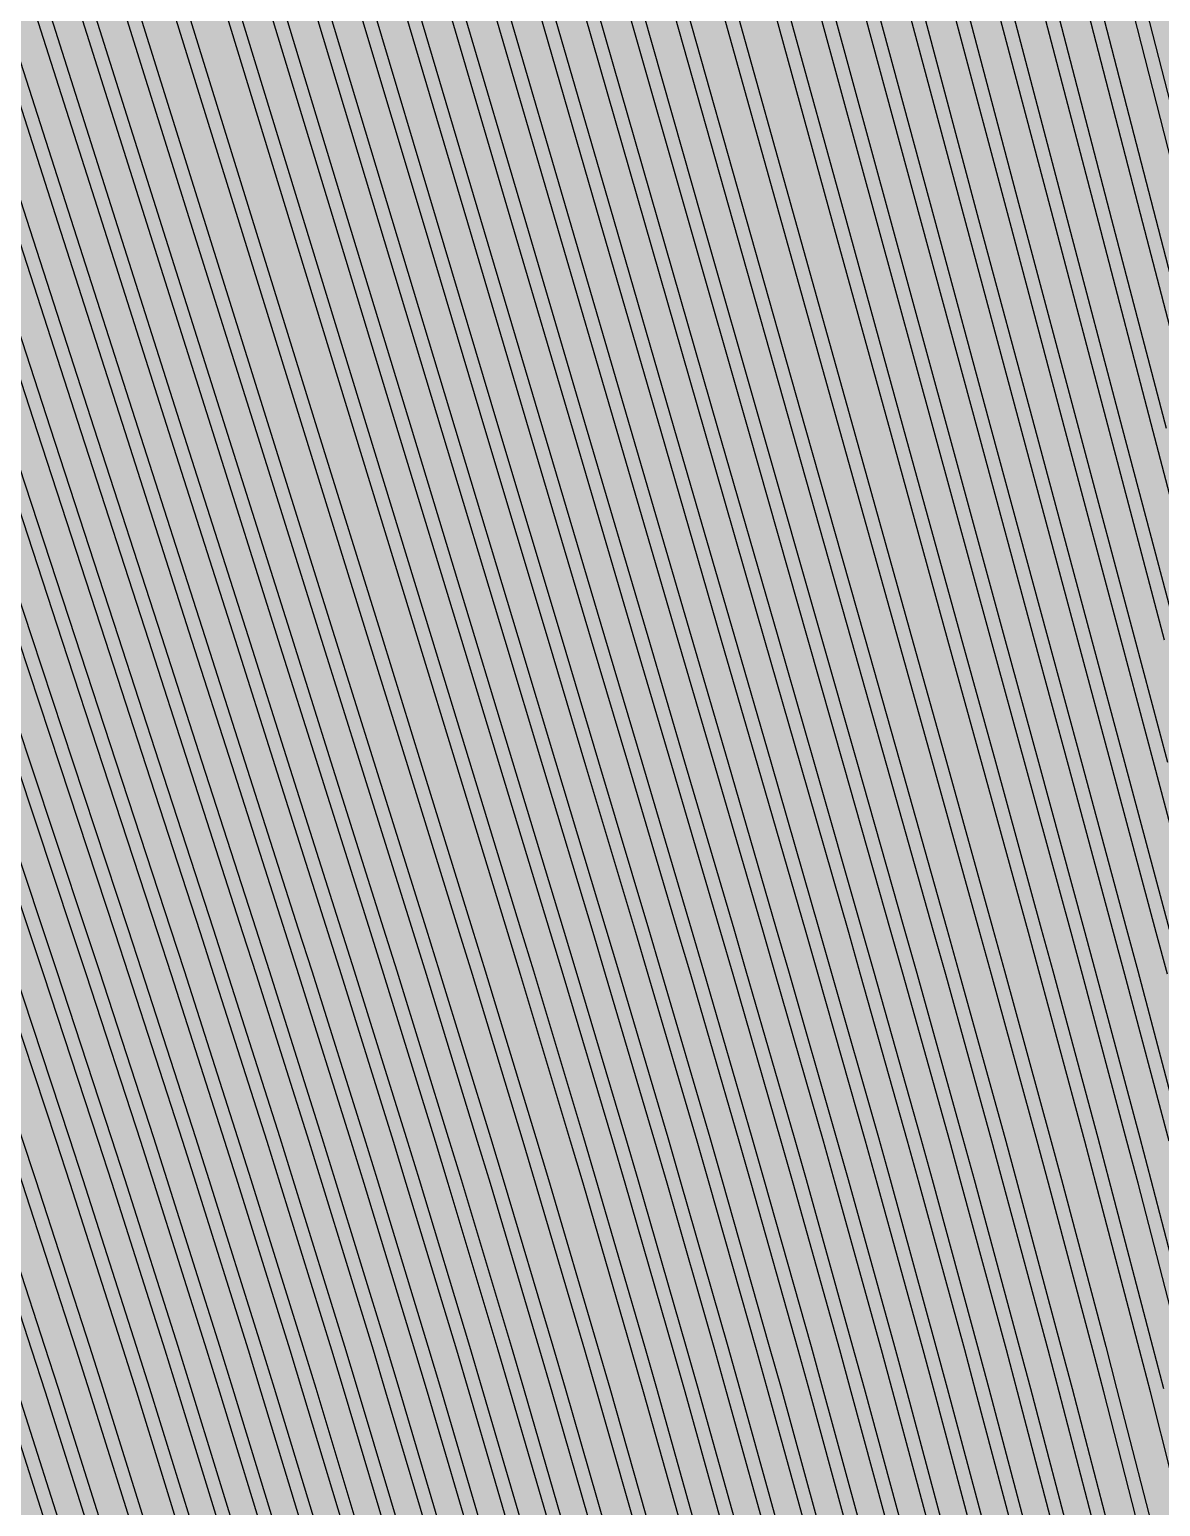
# Model space of a CAD drawing. Header units: metres. Extents: x -7220 to 10980, y -29667 to 1833.
# Drawn here: x 1032.4 to 1201.6, y -16540.7 to -16319.7 of the extents above; entities that cross this region are included whole.
import ezdxf

# ---------------------------------------------------------------- set-up
doc = ezdxf.new("R2010")
doc.units = ezdxf.units.M
doc.layers.add('Metal1', color=4, linetype='CONTINUOUS')
doc.layers.add('Polyimide', color=7, linetype='CONTINUOUS')

msp = doc.modelspace()

# ---------------------------------------------------------------- hatches: boundary and pattern name
at = {"layer": 'Polyimide'}
msp.add_hatch(color=7, dxfattribs=at).paths.add_polyline_path([(4099.45, -13861.55), (4142.64, -14152.77), (4214.18, -14438.35), (4313.36, -14715.55), (4439.24, -14981.69), (4590.59, -15234.21), (4765.97, -15470.68), (4963.68, -15688.82), (5181.82, -15886.53), (5418.29, -16061.91), (5670.81, -16213.26), (5936.95, -16339.14), (6214.15, -16438.32), (6499.73, -16509.85), (6790.95, -16553.05), (7085, -16567.5), (9980.38, -16567.5), (10058.79, -16571.35), (10136.45, -16582.87), (10212.6, -16601.95), (10286.52, -16628.4), (10357.49, -16661.96), (10424.83, -16702.32), (10487.89, -16749.09), (10546.06, -16801.81), (10598.78, -16859.98), (10645.55, -16923.04), (10685.91, -16990.38), (10719.48, -17061.35), (10745.93, -17135.27), (10765, -17211.43), (10776.52, -17289.08), (10780.38, -17367.5), (10780.38, -21957.3), (10741.61, -22012.91), (10705.97, -22070.59), (10673.58, -22130.14), (10644.53, -22191.39), (10618.92, -22254.16), (10596.82, -22318.25), (10578.3, -22383.46), (10563.41, -22449.6), (10552.21, -22516.46), (10544.72, -22583.84), (10540.97, -22651.53), (10540.97, -22719.32), (10544.72, -22787.01), (10552.21, -22854.38), (10563.41, -22921.24), (10578.3, -22987.38), (10596.82, -23052.6), (10618.92, -23116.68), (10644.53, -23179.45), (10673.58, -23240.71), (10705.97, -23300.26), (10741.61, -23357.93), (10780.38, -23413.54), (10780.38, -28667.5), (10776.52, -28745.91), (10765, -28823.57), (10745.93, -28899.73), (10719.48, -28973.65), (10685.91, -29044.62), (10645.55, -29111.96), (10598.78, -29175.01), (10546.06, -29233.19), (10487.89, -29285.91), (10424.83, -29332.68), (10357.49, -29373.04), (10286.52, -29406.6), (10212.6, -29433.05), (10136.45, -29452.13), (10058.79, -29463.65), (9980.38, -29467.5), (-6219.63, -29467.5), (-6298.04, -29463.65), (-6375.7, -29452.13), (-6451.85, -29433.05), (-6525.77, -29406.6), (-6596.74, -29373.04), (-6664.08, -29332.68), (-6727.14, -29285.91), (-6785.31, -29233.19), (-6838.03, -29175.01), (-6884.8, -29111.96), (-6925.16, -29044.62), (-6958.73, -28973.65), (-6985.18, -28899.73), (-7004.25, -28823.57), (-7015.77, -28745.91), (-7019.63, -28667.5), (-7019.63, -23426.32), (-6979.36, -23370.07), (-6942.33, -23311.63), (-6908.66, -23251.2), (-6878.45, -23188.96), (-6851.81, -23125.12), (-6828.81, -23059.88), (-6809.53, -22993.44), (-6794.04, -22926.02), (-6782.37, -22857.83), (-6774.57, -22789.09), (-6770.67, -22720.02), (-6770.67, -22650.84), (-6774.57, -22581.77), (-6782.37, -22513.03), (-6794.04, -22444.84), (-6809.53, -22377.42), (-6828.81, -22310.98), (-6851.81, -22245.74), (-6878.45, -22181.89), (-6908.66, -22119.66), (-6942.33, -22059.22), (-6979.36, -22000.79), (-7019.63, -21944.54), (-7019.63, -17367.5), (-7015.77, -17289.08), (-7004.25, -17211.43), (-6985.18, -17135.27), (-6958.73, -17061.35), (-6925.16, -16990.38), (-6884.8, -16923.04), (-6838.03, -16859.98), (-6785.31, -16801.81), (-6727.14, -16749.09), (-6664.08, -16702.32), (-6596.74, -16661.96), (-6525.77, -16628.4), (-6451.85, -16601.95), (-6375.7, -16582.87), (-6298.04, -16571.35), (-6219.63, -16567.5), (-3314, -16567.5), (-3019.95, -16553.05), (-2728.73, -16509.85), (-2443.15, -16438.32), (-2165.95, -16339.14), (-1899.81, -16213.26), (-1647.29, -16061.91), (-1410.82, -15886.53), (-1192.68, -15688.82), (-994.97, -15470.68), (-819.59, -15234.21), (-668.24, -14981.69), (-542.36, -14715.55), (-443.18, -14438.35), (-371.64, -14152.77), (-328.45, -13861.55), (-314, -13567.5), (-314, -13373.48), (-317.45, -13328.11), (-327.72, -13283.78), (-344.58, -13241.52), (-367.63, -13202.3), (-396.35, -13167.01), (-430.08, -13136.47), (-468.03, -13111.38), (-509.35, -13092.32), (-509.35, -13092.32), (-578.18, -13061.27), (-642.2, -13021.24), (-700.26, -12972.96), (-751.3, -12917.31), (-794.39, -12855.3), (-828.74, -12788.06), (-853.73, -12716.8), (-868.91, -12642.84), (-874, -12567.5), (-868.91, -12492.16), (-853.73, -12418.19), (-828.74, -12346.94), (-794.39, -12279.7), (-751.3, -12217.69), (-700.26, -12162.04), (-642.2, -12113.76), (-578.18, -12073.73), (-509.35, -12042.68), (-509.35, -12042.68), (-468.03, -12023.62), (-430.08, -11998.53), (-396.35, -11967.99), (-367.63, -11932.7), (-344.58, -11893.47), (-327.72, -11851.21), (-317.45, -11806.89), (-314, -11761.52), (-314, -11074.31), (-317.45, -11028.94), (-327.72, -10984.62), (-344.58, -10942.36), (-367.63, -10903.13), (-396.35, -10867.84), (-430.08, -10837.3), (-468.03, -10812.21), (-509.35, -10793.16), (-509.35, -10793.16), (-578.18, -10762.1), (-642.2, -10722.07), (-700.26, -10673.8), (-751.3, -10618.15), (-794.39, -10556.13), (-828.74, -10488.89), (-853.73, -10417.64), (-868.91, -10343.67), (-874, -10268.33), (-868.91, -10192.99), (-853.73, -10119.03), (-828.74, -10047.77), (-794.39, -9980.53), (-751.3, -9918.52), (-700.26, -9862.87), (-642.2, -9814.59), (-578.18, -9774.56), (-509.35, -9743.51), (-509.35, -9743.51), (-468.03, -9724.45), (-430.08, -9699.36), (-396.35, -9668.82), (-367.63, -9633.53), (-344.58, -9594.31), (-327.72, -9552.05), (-317.45, -9507.72), (-314, -9462.35), (-314, -8775.14), (-317.45, -8729.78), (-327.72, -8685.45), (-344.58, -8643.19), (-367.63, -8603.96), (-396.35, -8568.68), (-430.08, -8538.14), (-468.03, -8513.05), (-509.35, -8493.99), (-509.35, -8493.99), (-578.18, -8462.94), (-642.2, -8422.91), (-700.26, -8374.63), (-751.3, -8318.98), (-794.39, -8256.97), (-828.74, -8189.73), (-853.73, -8118.47), (-868.91, -8044.5), (-874, -7969.17), (-868.91, -7893.83), (-853.73, -7819.86), (-828.74, -7748.61), (-794.39, -7681.36), (-751.3, -7619.35), (-700.26, -7563.7), (-642.2, -7515.42), (-578.18, -7475.4), (-509.35, -7444.34), (-509.35, -7444.34), (-468.03, -7425.28), (-430.08, -7400.2), (-396.35, -7369.66), (-367.63, -7334.37), (-344.58, -7295.14), (-327.72, -7252.88), (-317.45, -7208.56), (-314, -7163.19), (-314, -6475.98), (-317.45, -6430.61), (-327.72, -6386.29), (-344.58, -6344.02), (-367.63, -6304.8), (-396.35, -6269.51), (-430.08, -6238.97), (-468.03, -6213.88), (-509.35, -6194.82), (-509.35, -6194.82), (-578.18, -6163.77), (-642.2, -6123.74), (-700.26, -6075.46), (-751.3, -6019.81), (-794.39, -5957.8), (-828.74, -5890.56), (-853.73, -5819.31), (-868.91, -5745.34), (-874, -5670), (-868.91, -5594.66), (-853.73, -5520.69), (-828.74, -5449.44), (-794.39, -5382.2), (-751.3, -5320.19), (-700.26, -5264.54), (-642.2, -5216.26), (-578.18, -5176.23), (-509.35, -5145.18), (-509.35, -5145.18), (-468.03, -5126.12), (-430.08, -5101.03), (-396.35, -5070.49), (-367.63, -5035.2), (-344.58, -4995.98), (-327.72, -4953.71), (-317.45, -4909.39), (-314, -4864.02), (-314, 380), (-314, 1532.5), (-269, 1532.5), (-268.78, 1525.63), (-268.1, 1518.79), (-266.98, 1512.02), (-265.42, 1505.32), (-263.43, 1498.75), (-261.01, 1492.32), (-258.17, 1486.06), (-254.93, 1480), (-251.3, 1474.17), (-247.3, 1468.58), (-242.94, 1463.27), (-238.25, 1458.25), (-233.23, 1453.56), (-227.92, 1449.2), (-222.33, 1445.2), (-216.5, 1441.57), (-210.44, 1438.33), (-204.18, 1435.49), (-197.75, 1433.07), (-191.18, 1431.08), (-184.48, 1429.52), (-177.71, 1428.4), (-170.87, 1427.72), (-164, 1427.5), (-157.13, 1427.72), (-150.29, 1428.4), (-143.52, 1429.52), (-136.82, 1431.08), (-130.25, 1433.07), (-123.82, 1435.49), (-117.56, 1438.33), (-111.5, 1441.57), (-105.67, 1445.2), (-100.08, 1449.2), (-94.77, 1453.56), (-89.75, 1458.25), (-85.06, 1463.27), (-80.7, 1468.58), (-76.7, 1474.17), (-73.07, 1480), (-69.83, 1486.06), (-66.99, 1492.32), (-64.57, 1498.75), (-62.58, 1505.32), (-61.02, 1512.02), (-59.9, 1518.79), (-59.22, 1525.63), (-59, 1532.5), (1786, 1532.5), (3835, 1532.5), (3835.21, 1539.04), (3835.86, 1545.55), (3836.92, 1552.01), (3838.41, 1558.38), (3840.31, 1564.64), (3842.61, 1570.77), (3845.31, 1576.73), (3848.4, 1582.5), (3851.85, 1588.06), (3855.66, 1593.38), (3859.82, 1598.43), (3864.29, 1603.21), (3869.07, 1607.68), (3874.12, 1611.84), (3879.44, 1615.65), (3885, 1619.1), (3890.77, 1622.19), (3896.73, 1624.89), (3902.86, 1627.19), (3909.12, 1629.09), (3915.49, 1630.58), (3921.95, 1631.64), (3928.46, 1632.29), (3935, 1632.5), (3941.54, 1632.29), (3948.05, 1631.64), (3954.51, 1630.58), (3960.88, 1629.09), (3967.14, 1627.19), (3973.27, 1624.89), (3979.23, 1622.19), (3985, 1619.1), (3990.56, 1615.65), (3995.88, 1611.84), (4000.93, 1607.68), (4005.71, 1603.21), (4010.18, 1598.43), (4014.34, 1593.38), (4018.15, 1588.06), (4021.6, 1582.5), (4024.69, 1576.73), (4027.39, 1570.77), (4029.69, 1564.64), (4031.59, 1558.38), (4033.08, 1552.01), (4034.14, 1545.55), (4034.79, 1539.04), (4035, 1532.5), (4085, 1532.5), (4085, 380), (4085, 330), (4085, -4864.02), (4088.45, -4909.39), (4098.72, -4953.71), (4115.58, -4995.98), (4138.63, -5035.2), (4167.35, -5070.49), (4201.08, -5101.03), (4239.03, -5126.12), (4280.35, -5145.18), (4280.35, -5145.18), (4349.18, -5176.23), (4413.2, -5216.26), (4471.26, -5264.54), (4522.3, -5320.19), (4565.39, -5382.2), (4599.74, -5449.44), (4624.73, -5520.69), (4639.91, -5594.66), (4645, -5670), (4639.91, -5745.34), (4624.73, -5819.31), (4599.74, -5890.56), (4565.39, -5957.8), (4522.3, -6019.81), (4471.26, -6075.46), (4413.2, -6123.74), (4349.18, -6163.77), (4280.35, -6194.82), (4239.03, -6213.88), (4201.08, -6238.97), (4167.35, -6269.51), (4138.63, -6304.8), (4115.58, -6344.02), (4098.72, -6386.29), (4088.45, -6430.61), (4085, -6475.98), (4085, -13567.5), (4099.45, -13861.55)])

# ---------------------------------------------------------------- linework, layer by layer
at = {"layer": 'Metal1'}
for points in [[(1036.45, -16548.57), (1028.51, -16523.62), (1026.47, -16517.34), (1018.26, -16492.39), (1016.16, -16486.11), (1007.69, -16461.16), (1005.53, -16454.87), (996.89, -16429.89), (990.39, -16411.14), (979.55, -16379.9), (968.72, -16348.66), (957.89, -16317.41), (947.05, -16286.17), (936.22, -16254.93), (925.39, -16223.69), (918.86, -16204.87), (914.48, -16178.98), (913.75, -15692.12)], [(917.25, -15692.12), (916.52, -16178.81), (920.81, -16204.37), (927.28, -16223.04), (938.11, -16254.28), (948.94, -16285.52), (959.78, -16316.76), (970.61, -16348), (981.44, -16379.24), (992.28, -16410.48), (998.78, -16429.24), (1007.42, -16454.22), (1009.58, -16460.51), (1018.06, -16485.47), (1020.16, -16491.76), (1028.37, -16516.72), (1030.41, -16523.01), (1038.36, -16547.97)], [(1042.62, -16548.57), (1034.73, -16523.62), (1032.71, -16517.34), (1024.55, -16492.39), (1022.46, -16486.1), (1014.05, -16461.15), (1011.9, -16454.87), (1003.33, -16429.89), (996.87, -16411.13), (986.11, -16379.89), (975.35, -16348.65), (964.59, -16317.41), (953.83, -16286.17), (943.07, -16254.93), (932.31, -16223.69), (925.83, -16204.87), (921.48, -16178.99), (920.75, -15692.12)], [(924.25, -15692.12), (923.52, -16178.82), (927.78, -16204.37), (934.2, -16223.04), (944.96, -16254.28), (955.72, -16285.52), (966.48, -16316.76), (977.24, -16348), (988, -16379.24), (998.76, -16410.48), (1005.22, -16429.24), (1013.79, -16454.22), (1015.95, -16460.51), (1024.36, -16485.47), (1026.45, -16491.76), (1034.61, -16516.72), (1036.63, -16523.01), (1044.53, -16547.97)], [(1049.22, -16548.57), (1041.4, -16523.61), (1039.4, -16517.33), (1031.32, -16492.38), (1029.26, -16486.1), (1020.93, -16461.15), (1018.8, -16454.87), (1010.3, -16429.88), (1003.9, -16411.13), (993.25, -16379.89), (982.59, -16348.65), (971.93, -16317.41), (961.28, -16286.17), (950.62, -16254.93), (939.96, -16223.69), (933.54, -16204.86), (929.23, -16179), (928.5, -15692.12)], [(932, -15692.12), (931.27, -16178.84), (935.49, -16204.37), (941.85, -16223.04), (952.51, -16254.28), (963.17, -16285.52), (973.83, -16316.76), (984.48, -16348), (995.14, -16379.25), (1005.8, -16410.49), (1012.19, -16429.24), (1020.69, -16454.23), (1022.82, -16460.51), (1031.16, -16485.47), (1033.23, -16491.76), (1041.31, -16516.72), (1043.31, -16523.01), (1051.13, -16547.97)], [(1056.12, -16548.56), (1048.39, -16523.61), (1046.41, -16517.33), (1038.42, -16492.38), (1036.38, -16486.1), (1028.14, -16461.15), (1026.03, -16454.86), (1017.64, -16429.88), (1011.31, -16411.13), (1000.77, -16379.89), (990.24, -16348.65), (979.7, -16317.41), (969.16, -16286.17), (958.63, -16254.92), (948.09, -16223.68), (941.74, -16204.86), (937.48, -16179.02), (936.75, -15692.12)], [(940.25, -15692.12), (939.52, -16178.85), (943.69, -16204.38), (949.98, -16223.04), (960.52, -16254.29), (971.06, -16285.53), (981.59, -16316.77), (992.13, -16348.01), (1002.67, -16379.25), (1013.21, -16410.49), (1019.53, -16429.24), (1027.93, -16454.23), (1030.04, -16460.52), (1038.28, -16485.48), (1040.32, -16491.77), (1048.31, -16516.73), (1050.29, -16523.01), (1058.03, -16547.98)], [(1062.28, -16548.56), (1054.6, -16523.61), (1052.64, -16517.33), (1044.71, -16492.38), (1042.68, -16486.1), (1034.5, -16461.14), (1032.41, -16454.86), (1024.07, -16429.88), (1017.79, -16411.13), (1007.33, -16379.89), (996.87, -16348.65), (986.4, -16317.4), (975.94, -16286.16), (965.48, -16254.92), (955.01, -16223.68), (948.71, -16204.86), (944.48, -16179.03), (943.75, -15692.12)], [(947.25, -15692.12), (946.52, -16178.86), (950.66, -16204.38), (956.91, -16223.05), (967.37, -16254.29), (977.84, -16285.53), (988.3, -16316.77), (998.76, -16348.01), (1009.22, -16379.25), (1019.69, -16410.49), (1025.97, -16429.24), (1034.31, -16454.23), (1036.4, -16460.52), (1044.58, -16485.48), (1046.62, -16491.77), (1054.55, -16516.73), (1056.51, -16523.02), (1064.19, -16547.98)], [(1068.45, -16548.56), (1060.82, -16523.61), (1058.87, -16517.33), (1051, -16492.38), (1048.99, -16486.09), (1040.86, -16461.14), (1038.79, -16454.86), (1030.51, -16429.88), (1024.27, -16411.12), (1013.88, -16379.88), (1003.49, -16348.64), (993.11, -16317.4), (982.72, -16286.16), (972.33, -16254.92), (961.94, -16223.68), (955.68, -16204.86), (951.48, -16179.04), (950.75, -15692.12)], [(954.25, -15692.12), (953.52, -16178.87), (957.63, -16204.38), (963.84, -16223.05), (974.23, -16254.29), (984.61, -16285.53), (995, -16316.77), (1005.39, -16348.01), (1015.78, -16379.25), (1026.17, -16410.49), (1032.41, -16429.25), (1040.69, -16454.23), (1042.76, -16460.52), (1050.89, -16485.48), (1052.91, -16491.77), (1060.78, -16516.73), (1062.74, -16523.02), (1070.36, -16547.98)], [(1074.61, -16548.56), (1067.04, -16523.6), (1065.11, -16517.33), (1057.29, -16492.37), (1055.29, -16486.09), (1047.23, -16461.14), (1045.17, -16454.86), (1036.94, -16429.87), (1030.75, -16411.12), (1020.44, -16379.88), (1010.12, -16348.64), (999.81, -16317.4), (989.49, -16286.16), (979.18, -16254.92), (968.86, -16223.68), (962.65, -16204.86), (958.48, -16179.04), (957.75, -15692.12)], [(961.25, -15692.12), (960.52, -16178.88), (964.6, -16204.38), (970.76, -16223.05), (981.08, -16254.29), (991.39, -16285.53), (1001.71, -16316.77), (1012.02, -16348.01), (1022.34, -16379.25), (1032.65, -16410.5), (1038.84, -16429.25), (1047.07, -16454.23), (1049.13, -16460.52), (1057.19, -16485.48), (1059.2, -16491.77), (1067.02, -16516.73), (1068.96, -16523.02), (1076.53, -16547.98)], [(1080.78, -16548.56), (1073.26, -16523.6), (1071.34, -16517.32), (1063.58, -16492.37), (1061.59, -16486.09), (1053.59, -16461.14), (1051.54, -16454.86), (1043.38, -16429.87), (1037.23, -16411.12), (1026.99, -16379.88), (1016.75, -16348.64), (1006.51, -16317.4), (996.27, -16286.16), (986.03, -16254.92), (975.79, -16223.68), (969.62, -16204.86), (965.48, -16179.05), (964.75, -15692.12)], [(968.25, -15692.12), (967.52, -16178.89), (971.57, -16204.38), (977.69, -16223.05), (987.93, -16254.29), (998.17, -16285.53), (1008.41, -16316.78), (1018.65, -16348.02), (1028.89, -16379.26), (1039.13, -16410.5), (1045.28, -16429.25), (1053.44, -16454.24), (1055.49, -16460.52), (1063.5, -16485.48), (1065.49, -16491.77), (1073.25, -16516.73), (1075.18, -16523.02), (1082.69, -16547.98)], [(1086.94, -16548.55), (1079.48, -16523.6), (1077.58, -16517.32), (1069.87, -16492.37), (1067.9, -16486.09), (1059.95, -16461.13), (1057.92, -16454.85), (1049.82, -16429.87), (1043.71, -16411.12), (1033.55, -16379.88), (1023.38, -16348.64), (1013.21, -16317.4), (1003.05, -16286.16), (992.88, -16254.91), (982.72, -16223.67), (976.59, -16204.85), (972.48, -16179.06), (971.75, -15692.12)], [(975.25, -15692.12), (974.52, -16178.9), (978.54, -16204.38), (984.62, -16223.05), (994.78, -16254.3), (1004.95, -16285.54), (1015.12, -16316.78), (1025.28, -16348.02), (1035.45, -16379.26), (1045.62, -16410.5), (1051.72, -16429.25), (1059.82, -16454.24), (1061.85, -16460.52), (1069.81, -16485.49), (1071.78, -16491.77), (1079.49, -16516.74), (1081.4, -16523.02), (1088.86, -16547.99)], [(1093.11, -16548.55), (1085.7, -16523.6), (1083.81, -16517.32), (1076.16, -16492.37), (1074.2, -16486.09), (1066.31, -16461.13), (1064.3, -16454.85), (1056.25, -16429.87), (1050.19, -16411.12), (1040.1, -16379.88), (1030.01, -16348.63), (1019.92, -16317.39), (1009.83, -16286.15), (999.73, -16254.91), (989.64, -16223.67), (983.56, -16204.85), (979.48, -16179.07), (978.75, -15692.12)], [(982.25, -15692.12), (981.52, -16178.91), (985.51, -16204.39), (991.54, -16223.06), (1001.64, -16254.3), (1011.73, -16285.54), (1021.82, -16316.78), (1031.91, -16348.02), (1042, -16379.26), (1052.1, -16410.5), (1058.15, -16429.25), (1066.2, -16454.24), (1068.22, -16460.52), (1076.11, -16485.49), (1078.07, -16491.78), (1085.72, -16516.74), (1087.62, -16523.02), (1095.03, -16547.99)], [(1099.27, -16548.55), (1091.92, -16523.59), (1090.04, -16517.32), (1082.45, -16492.36), (1080.51, -16486.08), (1072.67, -16461.13), (1070.67, -16454.85), (1062.69, -16429.87), (1056.67, -16411.11), (1046.66, -16379.87), (1036.64, -16348.63), (1026.62, -16317.39), (1016.6, -16286.15), (1006.58, -16254.91), (996.57, -16223.67), (990.53, -16204.85), (986.48, -16179.08), (985.75, -15692.12)], [(989.25, -15692.12), (988.52, -16178.92), (992.48, -16204.39), (998.47, -16223.06), (1008.49, -16254.3), (1018.51, -16285.54), (1028.52, -16316.78), (1038.54, -16348.02), (1048.56, -16379.26), (1058.58, -16410.5), (1064.59, -16429.26), (1072.58, -16454.24), (1074.58, -16460.53), (1082.42, -16485.49), (1084.36, -16491.78), (1091.96, -16516.74), (1093.84, -16523.02), (1101.19, -16547.99)], [(1105.44, -16548.55), (1098.14, -16523.59), (1096.28, -16517.32), (1088.74, -16492.36), (1086.81, -16486.08), (1079.04, -16461.13), (1077.05, -16454.85), (1069.12, -16429.86), (1063.16, -16411.11), (1053.21, -16379.87), (1043.27, -16348.63), (1033.32, -16317.39), (1023.38, -16286.15), (1013.44, -16254.91), (1003.49, -16223.67), (997.5, -16204.85), (993.48, -16179.09), (992.75, -15692.12)], [(996.25, -15692.12), (995.52, -16178.93), (999.45, -16204.39), (1005.4, -16223.06), (1015.34, -16254.3), (1025.28, -16285.54), (1035.23, -16316.78), (1045.17, -16348.02), (1055.12, -16379.27), (1065.06, -16410.51), (1071.03, -16429.26), (1078.96, -16454.24), (1080.94, -16460.53), (1088.72, -16485.49), (1090.65, -16491.78), (1098.19, -16516.74), (1100.06, -16523.03), (1107.36, -16547.99)], [(1111.61, -16548.55), (1104.36, -16523.59), (1102.51, -16517.31), (1095.03, -16492.36), (1093.12, -16486.08), (1085.4, -16461.12), (1083.43, -16454.85), (1075.56, -16429.86), (1069.64, -16411.11), (1059.77, -16379.87), (1049.9, -16348.63), (1040.03, -16317.39), (1030.16, -16286.15), (1020.29, -16254.91), (1010.42, -16223.67), (1004.47, -16204.85), (1000.48, -16179.1), (999.75, -15692.12)], [(1003.25, -15692.12), (1002.52, -16178.94), (1006.42, -16204.39), (1012.32, -16223.06), (1022.19, -16254.3), (1032.06, -16285.54), (1041.93, -16316.79), (1051.8, -16348.03), (1061.67, -16379.27), (1071.54, -16410.51), (1077.47, -16429.26), (1085.34, -16454.25), (1087.31, -16460.53), (1095.03, -16485.49), (1096.94, -16491.78), (1104.43, -16516.74), (1106.28, -16523.03), (1113.53, -16547.99)], [(1117.77, -16548.54), (1110.58, -16523.59), (1108.75, -16517.31), (1101.32, -16492.36), (1099.42, -16486.08), (1091.76, -16461.12), (1089.8, -16454.84), (1082, -16429.86), (1076.12, -16411.11), (1066.32, -16379.87), (1056.52, -16348.63), (1046.73, -16317.39), (1036.93, -16286.14), (1027.14, -16254.9), (1017.34, -16223.66), (1011.44, -16204.85), (1007.48, -16179.1), (1006.75, -15692.12)], [(1010.25, -15692.12), (1009.52, -16178.95), (1013.4, -16204.39), (1019.25, -16223.06), (1029.05, -16254.31), (1038.84, -16285.55), (1048.64, -16316.79), (1058.43, -16348.03), (1068.23, -16379.27), (1078.02, -16410.51), (1083.9, -16429.26), (1091.71, -16454.25), (1093.67, -16460.53), (1101.33, -16485.5), (1103.23, -16491.78), (1110.66, -16516.75), (1112.5, -16523.03), (1119.69, -16547.99)], [(1124.37, -16548.54), (1117.26, -16523.58), (1115.44, -16517.31), (1108.09, -16492.35), (1106.21, -16486.08), (1098.63, -16461.12), (1096.7, -16454.84), (1088.97, -16429.86), (1083.15, -16411.11), (1073.46, -16379.86), (1063.76, -16348.62), (1054.07, -16317.38), (1044.38, -16286.14), (1034.68, -16254.9), (1024.99, -16223.66), (1019.15, -16204.84), (1015.23, -16179.12), (1014.5, -15692.12)], [(1018, -15692.12), (1017.27, -16178.96), (1021.1, -16204.39), (1026.9, -16223.07), (1036.59, -16254.31), (1046.29, -16285.55), (1055.98, -16316.79), (1065.67, -16348.03), (1075.37, -16379.27), (1085.06, -16410.51), (1090.88, -16429.27), (1098.61, -16454.25), (1100.55, -16460.53), (1108.13, -16485.5), (1110.01, -16491.78), (1117.36, -16516.75), (1119.18, -16523.03), (1126.3, -16548)], [(1131.27, -16548.54), (1124.24, -16523.58), (1122.45, -16517.31), (1115.19, -16492.35), (1113.33, -16486.07), (1105.85, -16461.11), (1103.94, -16454.84), (1096.3, -16429.85), (1090.56, -16411.1), (1080.98, -16379.86), (1071.41, -16348.62), (1061.84, -16317.38), (1052.26, -16286.14), (1042.69, -16254.9), (1033.12, -16223.66), (1027.35, -16204.84), (1023.48, -16179.13), (1022.75, -15692.12)], [(1026.25, -15692.12), (1025.52, -16178.98), (1029.31, -16204.4), (1035.03, -16223.07), (1044.6, -16254.31), (1054.18, -16285.55), (1063.75, -16316.79), (1073.32, -16348.03), (1082.9, -16379.28), (1092.47, -16410.52), (1098.22, -16429.27), (1105.85, -16454.25), (1107.76, -16460.54), (1115.25, -16485.5), (1117.11, -16491.79), (1124.37, -16516.75), (1126.17, -16523.03), (1133.19, -16548)], [(1137.43, -16548.54), (1130.46, -16523.58), (1128.68, -16517.3), (1121.48, -16492.35), (1119.64, -16486.07), (1112.21, -16461.11), (1110.31, -16454.84), (1102.74, -16429.85), (1097.04, -16411.1), (1087.54, -16379.86), (1078.04, -16348.62), (1068.54, -16317.38), (1059.04, -16286.14), (1049.54, -16254.9), (1040.04, -16223.65), (1034.32, -16204.84), (1030.48, -16179.14), (1029.75, -15692.12)], [(1033.25, -15692.12), (1032.52, -16178.99), (1036.28, -16204.4), (1041.96, -16223.07), (1051.46, -16254.31), (1060.95, -16285.55), (1070.45, -16316.8), (1079.95, -16348.04), (1089.45, -16379.28), (1098.95, -16410.52), (1104.65, -16429.27), (1112.23, -16454.26), (1114.12, -16460.54), (1121.56, -16485.5), (1123.4, -16491.79), (1130.6, -16516.75), (1132.39, -16523.04), (1139.36, -16548)], [(1143.6, -16548.53), (1136.68, -16523.57), (1134.91, -16517.3), (1127.77, -16492.34), (1125.94, -16486.07), (1118.57, -16461.11), (1116.69, -16454.83), (1109.18, -16429.85), (1103.52, -16411.1), (1094.09, -16379.86), (1084.67, -16348.62), (1075.24, -16317.38), (1065.82, -16286.13), (1056.39, -16254.89), (1046.97, -16223.65), (1041.29, -16204.84), (1037.48, -16179.15), (1036.75, -15692.12)], [(1040.25, -15692.12), (1039.52, -16179), (1043.25, -16204.4), (1048.88, -16223.07), (1058.31, -16254.32), (1067.73, -16285.56), (1077.16, -16316.8), (1086.58, -16348.04), (1096.01, -16379.28), (1105.43, -16410.52), (1111.09, -16429.27), (1118.61, -16454.26), (1120.49, -16460.54), (1127.86, -16485.51), (1129.69, -16491.79), (1136.84, -16516.76), (1138.61, -16523.04), (1145.53, -16548)], [(1149.76, -16548.53), (1142.9, -16523.57), (1141.15, -16517.3), (1134.06, -16492.34), (1132.25, -16486.07), (1124.93, -16461.11), (1123.07, -16454.83), (1115.61, -16429.85), (1110, -16411.1), (1100.65, -16379.86), (1091.3, -16348.61), (1081.95, -16317.37), (1072.6, -16286.13), (1063.24, -16254.89), (1053.89, -16223.65), (1048.26, -16204.84), (1044.48, -16179.15), (1043.75, -15692.12)], [(1047.25, -15692.12), (1046.52, -16179), (1050.22, -16204.4), (1055.81, -16223.08), (1065.16, -16254.32), (1074.51, -16285.56), (1083.86, -16316.8), (1093.21, -16348.04), (1102.56, -16379.28), (1111.92, -16410.52), (1117.53, -16429.27), (1124.98, -16454.26), (1126.85, -16460.54), (1134.17, -16485.51), (1135.98, -16491.79), (1143.07, -16516.76), (1144.83, -16523.04), (1151.69, -16548.01)], [(1155.93, -16548.53), (1149.12, -16523.57), (1147.38, -16517.3), (1140.35, -16492.34), (1138.55, -16486.06), (1131.3, -16461.1), (1129.44, -16454.83), (1122.05, -16429.84), (1116.48, -16411.09), (1107.2, -16379.85), (1097.93, -16348.61), (1088.65, -16317.37), (1079.37, -16286.13), (1070.1, -16254.89), (1060.82, -16223.65), (1055.23, -16204.83), (1051.48, -16179.16), (1050.75, -15692.12)], [(1054.25, -15692.12), (1053.52, -16179.01), (1057.19, -16204.4), (1062.74, -16223.08), (1072.01, -16254.32), (1081.29, -16285.56), (1090.57, -16316.8), (1099.84, -16348.04), (1109.12, -16379.28), (1118.4, -16410.52), (1123.97, -16429.28), (1131.36, -16454.26), (1133.21, -16460.54), (1140.47, -16485.51), (1142.27, -16491.79), (1149.31, -16516.76), (1151.05, -16523.04), (1157.86, -16548.01)], [(1162.1, -16548.53), (1155.34, -16523.57), (1153.62, -16517.3), (1146.64, -16492.34), (1144.86, -16486.06), (1137.66, -16461.1), (1135.82, -16454.83), (1128.48, -16429.84), (1122.96, -16411.09), (1113.76, -16379.85), (1104.56, -16348.61), (1095.35, -16317.37), (1086.15, -16286.13), (1076.95, -16254.89), (1067.74, -16223.65), (1062.2, -16204.83), (1058.48, -16179.17), (1057.75, -15692.12)], [(1061.25, -15692.12), (1060.52, -16179.02), (1064.16, -16204.41), (1069.66, -16223.08), (1078.87, -16254.32), (1088.07, -16285.56), (1097.27, -16316.8), (1106.47, -16348.04), (1115.68, -16379.29), (1124.88, -16410.53), (1130.4, -16429.28), (1137.74, -16454.27), (1139.58, -16460.54), (1146.78, -16485.51), (1148.56, -16491.79), (1155.54, -16516.76), (1157.27, -16523.04), (1164.03, -16548.01)], [(1168.26, -16548.53), (1161.56, -16523.57), (1159.85, -16517.29), (1152.93, -16492.33), (1151.16, -16486.06), (1144.02, -16461.1), (1142.2, -16454.83), (1134.92, -16429.84), (1129.44, -16411.09), (1120.31, -16379.85), (1111.18, -16348.61), (1102.06, -16317.37), (1092.93, -16286.13), (1083.8, -16254.89), (1074.67, -16223.64), (1069.17, -16204.83), (1065.48, -16179.18), (1064.75, -15692.12)], [(1068.25, -15692.12), (1067.52, -16179.03), (1071.13, -16204.41), (1076.59, -16223.08), (1085.72, -16254.32), (1094.85, -16285.57), (1103.98, -16316.81), (1113.1, -16348.05), (1122.23, -16379.29), (1131.36, -16410.53), (1136.84, -16429.28), (1144.12, -16454.27), (1145.94, -16460.55), (1153.08, -16485.51), (1154.85, -16491.8), (1161.78, -16516.76), (1163.49, -16523.04), (1170.19, -16548.01)], [(1174.43, -16548.52), (1167.78, -16523.56), (1166.08, -16517.29), (1159.22, -16492.33), (1157.46, -16486.06), (1150.38, -16461.1), (1148.58, -16454.82), (1141.36, -16429.84), (1135.92, -16411.09), (1126.87, -16379.85), (1117.81, -16348.61), (1108.76, -16317.36), (1099.7, -16286.12), (1090.65, -16254.88), (1081.59, -16223.64), (1076.14, -16204.83), (1072.48, -16179.18), (1071.75, -15692.12)], [(1075.25, -15692.12), (1074.52, -16179.04), (1078.1, -16204.41), (1083.52, -16223.09), (1092.57, -16254.33), (1101.62, -16285.57), (1110.68, -16316.81), (1119.73, -16348.05), (1128.79, -16379.29), (1137.84, -16410.53), (1143.28, -16429.28), (1150.5, -16454.27), (1152.3, -16460.55), (1159.39, -16485.52), (1161.14, -16491.8), (1168.01, -16516.77), (1169.71, -16523.04), (1176.36, -16548.01)], [(1180.59, -16548.52), (1174, -16523.56), (1172.32, -16517.29), (1165.51, -16492.33), (1163.77, -16486.06), (1156.74, -16461.09), (1154.95, -16454.82), (1147.79, -16429.84), (1142.4, -16411.09), (1133.42, -16379.84), (1124.44, -16348.6), (1115.46, -16317.36), (1106.48, -16286.12), (1097.5, -16254.88), (1088.52, -16223.64), (1083.11, -16204.83), (1079.48, -16179.19), (1078.75, -15692.12)], [(1082.25, -15692.12), (1081.52, -16179.05), (1085.07, -16204.41), (1090.44, -16223.09), (1099.42, -16254.33), (1108.4, -16285.57), (1117.38, -16316.81), (1126.36, -16348.05), (1135.34, -16379.29), (1144.33, -16410.53), (1149.72, -16429.28), (1156.88, -16454.27), (1158.67, -16460.55), (1165.69, -16485.52), (1167.44, -16491.8), (1174.25, -16516.77), (1175.93, -16523.05), (1182.53, -16548.02)], [(1186.76, -16548.52), (1180.22, -16523.56), (1178.55, -16517.29), (1171.8, -16492.33), (1170.07, -16486.05), (1163.11, -16461.09), (1161.33, -16454.82), (1154.23, -16429.83), (1148.88, -16411.08), (1139.98, -16379.84), (1131.07, -16348.6), (1122.16, -16317.36), (1113.26, -16286.12), (1104.35, -16254.88), (1095.44, -16223.64), (1090.08, -16204.83), (1086.48, -16179.2), (1085.75, -15692.12)], [(1089.25, -15692.12), (1088.52, -16179.06), (1092.04, -16204.41), (1097.37, -16223.09), (1106.27, -16254.33), (1115.18, -16285.57), (1124.09, -16316.81), (1132.99, -16348.05), (1141.9, -16379.29), (1150.81, -16410.54), (1156.15, -16429.29), (1163.25, -16454.27), (1165.03, -16460.55), (1172, -16485.52), (1173.73, -16491.8), (1180.48, -16516.77), (1182.15, -16523.05), (1188.69, -16548.02)], [(1192.92, -16548.52), (1186.44, -16523.56), (1184.79, -16517.29), (1178.09, -16492.32), (1176.38, -16486.05), (1169.47, -16461.09), (1167.71, -16454.82), (1160.67, -16429.83), (1155.36, -16411.08), (1146.53, -16379.84), (1137.7, -16348.6), (1128.87, -16317.36), (1120.03, -16286.12), (1111.2, -16254.88), (1102.37, -16223.64), (1097.05, -16204.82), (1093.48, -16179.21), (1092.75, -15692.12)], [(1096.25, -15692.12), (1095.52, -16179.07), (1099.01, -16204.41), (1104.29, -16223.09), (1113.13, -16254.33), (1121.96, -16285.57), (1130.79, -16316.81), (1139.62, -16348.06), (1148.46, -16379.3), (1157.29, -16410.54), (1162.59, -16429.29), (1169.63, -16454.28), (1171.4, -16460.55), (1178.31, -16485.52), (1180.02, -16491.8), (1186.72, -16516.77), (1188.38, -16523.05), (1194.86, -16548.02)], [(1199.53, -16548.52), (1193.12, -16523.55), (1191.48, -16517.28), (1184.86, -16492.32), (1183.17, -16486.05), (1176.34, -16461.09), (1174.6, -16454.81), (1167.64, -16429.83), (1162.4, -16411.08), (1153.67, -16379.84), (1144.94, -16348.6), (1136.21, -16317.36), (1127.48, -16286.11), (1118.75, -16254.87), (1110.02, -16223.63), (1104.76, -16204.82), (1101.23, -16179.22), (1100.5, -15692.12)], [(1104, -15692.12), (1103.27, -16179.08), (1106.72, -16204.42), (1111.94, -16223.09), (1120.67, -16254.34), (1129.4, -16285.58), (1138.14, -16316.82), (1146.87, -16348.06), (1155.6, -16379.3), (1164.33, -16410.54), (1169.57, -16429.29), (1176.53, -16454.28), (1178.27, -16460.55), (1185.1, -16485.53), (1186.79, -16491.8), (1193.42, -16516.77), (1195.05, -16523.05), (1201.46, -16548.02)], [(1206.42, -16548.51), (1200.1, -16523.55), (1198.49, -16517.28), (1191.96, -16492.32), (1190.29, -16486.05), (1183.56, -16461.08), (1181.84, -16454.81), (1174.97, -16429.82), (1169.81, -16411.07), (1161.2, -16379.83), (1152.59, -16348.59), (1143.98, -16317.35), (1135.37, -16286.11), (1126.76, -16254.87), (1118.15, -16223.63), (1112.96, -16204.82), (1109.48, -16179.23), (1108.75, -15692.12)], [(1112.25, -15692.12), (1111.52, -16179.09), (1114.93, -16204.42), (1120.07, -16223.1), (1128.68, -16254.34), (1137.29, -16285.58), (1145.9, -16316.82), (1154.51, -16348.06), (1163.12, -16379.3), (1171.73, -16410.54), (1176.9, -16429.29), (1183.77, -16454.28), (1185.49, -16460.56), (1192.22, -16485.53), (1193.89, -16491.81), (1200.42, -16516.78), (1202.04, -16523.05)], [(1204.72, -16517.28), (1198.25, -16492.31), (1196.59, -16486.04), (1189.92, -16461.08), (1188.22, -16454.81), (1181.41, -16429.82), (1176.29, -16411.07), (1167.75, -16379.83), (1159.22, -16348.59), (1150.68, -16317.35), (1142.14, -16286.11), (1133.61, -16254.87), (1125.07, -16223.63), (1119.93, -16204.82), (1116.48, -16179.24), (1115.75, -15692.12)], [(1119.25, -15692.12), (1118.52, -16179.1), (1121.9, -16204.42), (1127, -16223.1), (1135.54, -16254.34), (1144.07, -16285.58), (1152.61, -16316.82), (1161.14, -16348.06), (1169.68, -16379.3), (1178.22, -16410.55), (1183.34, -16429.3), (1190.15, -16454.28), (1191.85, -16460.56), (1198.53, -16485.53), (1200.18, -16491.81), (1206.66, -16516.78)], [(1202.9, -16486.04), (1196.28, -16461.08), (1194.59, -16454.81), (1187.85, -16429.82), (1182.77, -16411.07), (1174.31, -16379.83), (1165.84, -16348.59), (1157.38, -16317.35), (1148.92, -16286.11), (1140.46, -16254.87), (1132, -16223.63), (1126.9, -16204.82), (1123.48, -16179.24), (1122.75, -15692.12)], [(1126.25, -15692.12), (1125.52, -16179.11), (1128.87, -16204.42), (1133.93, -16223.1), (1142.39, -16254.34), (1150.85, -16285.58), (1159.31, -16316.83), (1167.77, -16348.07), (1176.24, -16379.31), (1184.7, -16410.55), (1189.78, -16429.3), (1196.52, -16454.29), (1198.21, -16460.56), (1204.83, -16485.53)], [(1202.64, -16461.07), (1200.97, -16454.8), (1194.28, -16429.82), (1189.25, -16411.07), (1180.86, -16379.83), (1172.47, -16348.59), (1164.09, -16317.35), (1155.7, -16286.1), (1147.31, -16254.86), (1138.92, -16223.62), (1133.87, -16204.82), (1130.48, -16179.25), (1129.75, -15692.12)], [(1133.25, -15692.12), (1132.52, -16179.12), (1135.84, -16204.42), (1140.85, -16223.1), (1149.24, -16254.35), (1157.63, -16285.59), (1166.02, -16316.83), (1174.4, -16348.07), (1182.79, -16379.31), (1191.18, -16410.55), (1196.21, -16429.3), (1202.9, -16454.29)], [(1207.35, -16454.8), (1200.72, -16429.82), (1195.73, -16411.07), (1187.42, -16379.83), (1179.1, -16348.58), (1170.79, -16317.34), (1162.47, -16286.1), (1154.16, -16254.86), (1145.85, -16223.62), (1140.84, -16204.81), (1137.48, -16179.26), (1136.75, -15692.12), (1140.25, -15692.12), (1139.52, -16179.13), (1142.81, -16204.43), (1147.78, -16223.11), (1156.09, -16254.35), (1164.41, -16285.59), (1172.72, -16316.83), (1181.03, -16348.07), (1189.35, -16379.31), (1197.66, -16410.55), (1202.65, -16429.3)], [(1202.21, -16411.06), (1193.97, -16379.82), (1185.73, -16348.58), (1177.49, -16317.34), (1169.25, -16286.1), (1161.01, -16254.86), (1152.77, -16223.62), (1147.81, -16204.81), (1144.48, -16179.27), (1143.75, -15692.12), (1147.25, -15692.12), (1146.52, -16179.13), (1149.78, -16204.43), (1154.71, -16223.11), (1162.95, -16254.35), (1171.19, -16285.59), (1179.43, -16316.83), (1187.66, -16348.07), (1195.9, -16379.31), (1204.14, -16410.55)], [(1208.69, -16411.06), (1200.53, -16379.82), (1192.36, -16348.58), (1184.19, -16317.34), (1176.03, -16286.1), (1167.86, -16254.86), (1159.7, -16223.62), (1154.78, -16204.81), (1151.48, -16179.27), (1150.75, -15692.12), (1154.25, -15692.12), (1153.52, -16179.14), (1156.75, -16204.43), (1161.63, -16223.11), (1169.8, -16254.35), (1177.96, -16285.59), (1186.13, -16316.83), (1194.29, -16348.07), (1202.46, -16379.32)], [(1207.08, -16379.82), (1198.99, -16348.58), (1190.9, -16317.34), (1182.81, -16286.1), (1174.71, -16254.86), (1166.62, -16223.61), (1161.75, -16204.81), (1158.48, -16179.28), (1157.75, -15692.12), (1161.25, -15692.12), (1160.52, -16179.15), (1163.72, -16204.43), (1168.56, -16223.11), (1176.65, -16254.35), (1184.74, -16285.59), (1192.83, -16316.84), (1200.92, -16348.08), (1209.02, -16379.32)], [(1205.62, -16348.58), (1197.6, -16317.34), (1189.58, -16286.09), (1181.57, -16254.85), (1173.55, -16223.61), (1168.72, -16204.81), (1165.48, -16179.29), (1164.75, -15692.12), (1168.25, -15692.12), (1167.52, -16179.16), (1170.69, -16204.43), (1175.49, -16223.12), (1183.5, -16254.36), (1191.52, -16285.6), (1199.54, -16316.84), (1207.55, -16348.08)]]:
    msp.add_lwpolyline(points, dxfattribs=at)

doc.saveas('drawing.dxf')
